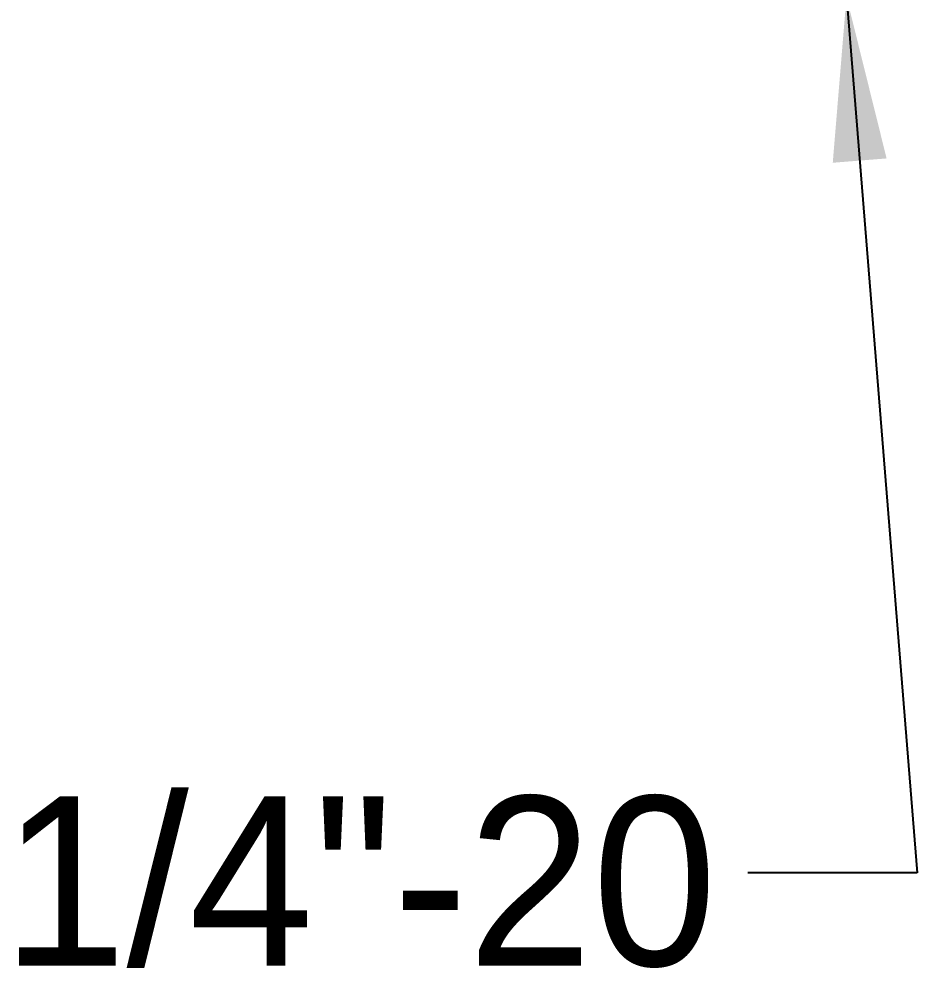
# Model space of a CAD drawing. Header units: inches. Extents: x 0.06 to 2.53, y 0.06 to 1.94.
# Drawn here: x 1.7916 to 1.9477, y 0.6643 to 0.8292 of the extents above; entities that cross this region are included whole.
import ezdxf

# ---------------------------------------------------------------- set-up
doc = ezdxf.new("R2010")
doc.units = ezdxf.units.IN
doc.header["$LTSCALE"] = 0.23521
doc.header["$MEASUREMENT"] = 0
doc.styles.add('SLDTEXTSTYLE0', font='ARIAL.TTF', dxfattribs={"width": 0.948})
doc.styles.get("Standard").update_dxf_attribs({"font": 'ARIAL.TTF'})
doc.dimstyles.new('SLDDIMSTYLE3', dxfattribs={"dimtxt": 0.18, "dimasz": 0.02854, "dimexe": 0, "dimexo": 0.0625, "dimgap": 0, "dimtad": 0, "dimtih": 1, "dimtoh": 1, "dimdec": 0, "dimrnd": 1e-09, "dimzin": 0, "dimdsep": 46, "dimtxsty": 'Standard', "dimsah": 1, "dimcen": 0.09, "dimadec": 0, "dimazin": 0, "dimtfac": 0.02854, "dimtdec": 0, "dimtofl": 0, "dimtmove": 0, "dimatfit": 3, "dimfxl": 0, "dimfrac": 2, "dimtolj": 1, "dimtzin": 0, "dimarcsym": 0})

msp = doc.modelspace()

# ---------------------------------------------------------------- texts
at = {"color": 7, "linetype": 'Continuous', "lineweight": 0, "insert": (1.7886801, 0.6941412), "char_height": 0.02940125, "attachment_point": 1, "style": 'SLDTEXTSTYLE0'}
msp.add_mtext('1/4"-20', dxfattribs=at)

# ---------------------------------------------------------------- leaders
at = {"color": 7, "linetype": 'Continuous', "lineweight": 0}
msp.add_leader([(1.9354035, 0.8330095), (1.9476553, 0.6808302), (1.918254, 0.6808302)], dimstyle='SLDDIMSTYLE3', dxfattribs=at)

doc.saveas('drawing.dxf')
